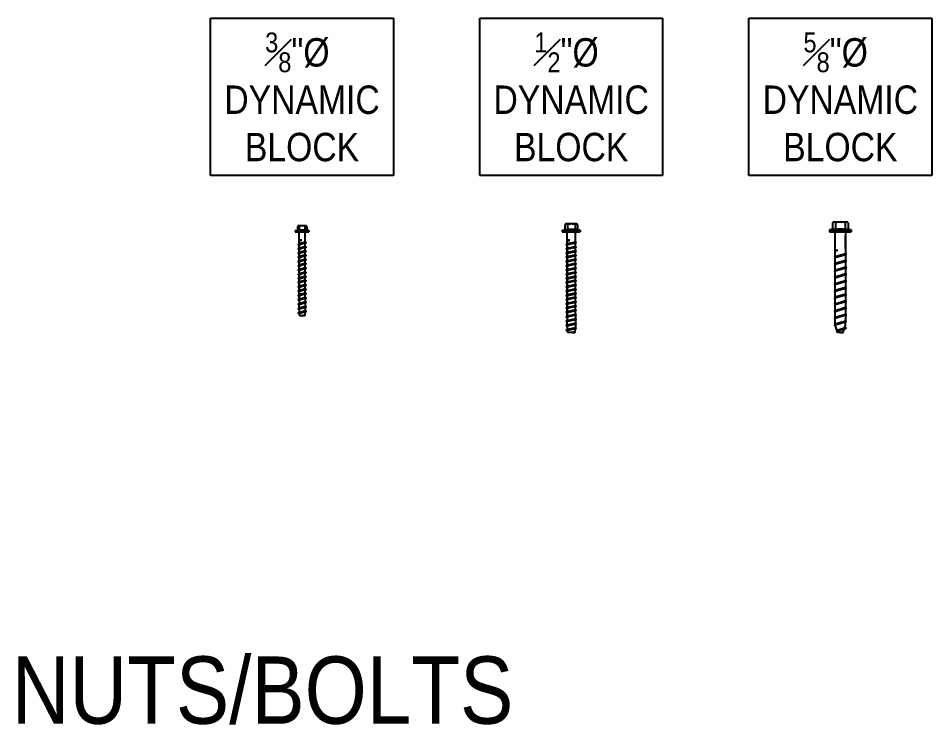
# Model space of a CAD drawing. Header units: inches. Extents: x -2661 to 42767, y -1222 to 9099.
# Drawn here: x 1264.4 to 1318.7, y 1235.8 to 1277.7 of the extents above; entities that cross this region are included whole.
import ezdxf

# ---------------------------------------------------------------- set-up
doc = ezdxf.new("R2010")
doc.units = ezdxf.units.IN
doc.header["$LTSCALE"] = 12
doc.header["$MEASUREMENT"] = 0
doc.layers.get('0').update_dxf_attribs({"linetype": 'CONTINUOUS'})
doc.layers.add('S-ANNO-NOTE', color=4, linetype='CONTINUOUS')
doc.layers.add('S-SIMPSON', color=2, linetype='CONTINUOUS')
doc.styles.add('Arial', font='arial.ttf', dxfattribs={"width": 0.85})

# ---------------------------------------------------------------- blocks, each defined once
blk = doc.blocks.new('TITEN HD 3-8x5')
at = {"layer": 'S-SIMPSON'}
for p, q in [((-0.4, 0.062), (0.4, 0.062)), ((-0.4, 0.062), (-0.4, 0)), ((-0.4, 0), (0.4, 0)), ((-0.279, 0.305), (-0.279, 0.096)), ((0.236, 0.344), (-0.233, 0.344)), ((-0.169, 0.305), (-0.169, 0.079)), ((0.171, 0.305), (0.171, 0.08)), ((0.281, 0.305), (0.281, 0.096)), ((0.4, 0.062), (0.4, 0)), ((-0.205, -0.528), (-0.017, -0.5)), ((-0.205, -0.528), (-0.176, -0.511)), ((-0.205, -0.528), (-0.176, -0.545)), ((-0.017, -0.5), (-0.176, -0.511)), ((-0.176, -0.545), (-0.017, -0.5)), ((-0.176, -0.595), (-0.176, -0.728)), ((-0.176, -0.783), (-0.176, -0.993)), ((-0.176, -1.033), (-0.176, -1.243)), ((-0.176, -1.283), (-0.176, -1.493)), ((-0.176, -1.533), (-0.176, -1.743)), ((-0.176, -1.783), (-0.176, -1.993)), ((-0.176, -2.048), (-0.176, -2.258)), ((-0.176, -2.298), (-0.176, -2.508)), ((-0.176, -2.548), (-0.176, -2.758)), ((-0.176, -2.783), (-0.176, -2.993)), ((-0.176, -3.048), (-0.176, -3.258)), ((-0.176, -3.298), (-0.176, -3.508)), ((-0.176, -3.548), (-0.176, -3.758)), ((-0.176, -3.813), (-0.176, -4.021)), ((0.154, -4.958), (0.022, -5)), ((0.022, -5), (0.18, -4.97)), ((0.022, -5), (0.15, -4.987)), ((0.18, -4.97), (0.15, -4.987)), ((0.18, -4.97), (0.154, -4.958))]:
    blk.add_line(p, q, dxfattribs=at)
for points in [[(-0.176, -0.511), (-0.176, -0.074)], [(0.184, -0.397), (0.184, -0.074)], [(0.184, -0.618), (0.184, -0.397)], [(-0.231, -0.756), (0.239, -0.646)], [(-0.176, -0.728), (-0.231, -0.756), (-0.176, -0.783)], [(-0.231, -1.021), (0.239, -0.911)], [(-0.176, -0.993), (-0.231, -1.021), (-0.176, -1.048)], [(-0.176, -0.617), (-0.176, -0.545)], [(-0.176, -0.728), (-0.176, -0.595)], [(0.184, -0.618), (-0.176, -0.728)], [(0.184, -0.673), (-0.176, -0.783)], [(-0.176, -0.993), (-0.176, -0.783)], [(-0.176, -0.783), (-0.176, -0.783)], [(0.184, -0.883), (-0.176, -0.993)], [(0.184, -0.938), (-0.176, -1.048)], [(-0.176, -1.243), (-0.176, -1.033)], [(-0.176, -1.048), (-0.176, -1.048)], [(0.184, -0.618), (0.239, -0.646), (0.184, -0.673)], [(0.184, -0.883), (0.184, -0.673)], [(0.184, -0.883), (0.239, -0.911), (0.184, -0.938)], [(0.184, -1.133), (0.184, -0.923)], [(-0.231, -1.271), (0.239, -1.161)], [(-0.176, -1.243), (-0.231, -1.271), (-0.176, -1.298)], [(-0.231, -1.521), (0.239, -1.411)], [(-0.176, -1.493), (-0.231, -1.521), (-0.176, -1.548)], [(0.184, -1.133), (-0.176, -1.243)], [(0.184, -1.188), (-0.176, -1.298)], [(-0.176, -1.493), (-0.176, -1.283)], [(-0.176, -1.298), (-0.176, -1.298)], [(0.184, -1.383), (-0.176, -1.493)], [(0.184, -1.438), (-0.176, -1.548)], [(-0.176, -1.743), (-0.176, -1.533)], [(-0.176, -1.548), (-0.176, -1.548)], [(0.184, -1.133), (0.239, -1.161), (0.184, -1.188)], [(0.184, -1.383), (0.184, -1.173)], [(0.184, -1.383), (0.239, -1.411), (0.184, -1.438)], [(0.184, -1.633), (0.184, -1.423)], [(-0.231, -1.771), (0.239, -1.661)], [(-0.176, -1.743), (-0.231, -1.771), (-0.176, -1.798)], [(-0.231, -2.021), (0.239, -1.911)], [(-0.176, -1.993), (-0.231, -2.021), (-0.176, -2.048)], [(0.184, -1.633), (-0.176, -1.743)], [(0.184, -1.688), (-0.176, -1.798)], [(-0.176, -1.993), (-0.176, -1.783)], [(-0.176, -1.798), (-0.176, -1.798)], [(0.184, -1.883), (-0.176, -1.993)], [(0.184, -1.938), (-0.176, -2.048)], [(-0.176, -2.258), (-0.176, -2.048)], [(-0.176, -2.048), (-0.176, -2.048)], [(0.184, -2.148), (-0.176, -2.258)], [(0.184, -1.633), (0.239, -1.661), (0.184, -1.688)], [(0.184, -1.883), (0.184, -1.673)], [(0.184, -1.883), (0.239, -1.911), (0.184, -1.938)], [(0.184, -2.148), (0.184, -1.938)], [(0.184, -2.148), (0.239, -2.176), (0.184, -2.203)], [(-0.231, -2.286), (0.239, -2.176)], [(-0.176, -2.258), (-0.231, -2.286), (-0.176, -2.313)], [(-0.231, -2.536), (0.239, -2.426)], [(-0.176, -2.508), (-0.231, -2.536), (-0.176, -2.563)], [(-0.231, -2.786), (0.239, -2.676)], [(0.184, -2.203), (-0.176, -2.313)], [(-0.176, -2.508), (-0.176, -2.298)], [(-0.176, -2.313), (-0.176, -2.313)], [(0.184, -2.398), (-0.176, -2.508)], [(0.184, -2.453), (-0.176, -2.563)], [(-0.176, -2.758), (-0.176, -2.548)], [(-0.176, -2.563), (-0.176, -2.563)], [(0.184, -2.648), (-0.176, -2.758)], [(0.184, -2.703), (-0.176, -2.813)], [(0.184, -2.398), (0.184, -2.188)], [(0.184, -2.398), (0.239, -2.426), (0.184, -2.453)], [(0.184, -2.648), (0.184, -2.438)], [(0.184, -2.648), (0.239, -2.676), (0.184, -2.703)], [(0.184, -2.883), (0.184, -2.673)], [(-0.176, -2.758), (-0.231, -2.786), (-0.176, -2.813)], [(-0.231, -3.021), (0.239, -2.911)], [(-0.176, -2.993), (-0.231, -3.021), (-0.176, -3.048)], [(-0.231, -3.286), (0.239, -3.176)], [(-0.176, -3.258), (-0.231, -3.286), (-0.176, -3.313)], [(-0.176, -2.993), (-0.176, -2.783)], [(-0.176, -2.813), (-0.176, -2.813)], [(0.184, -2.883), (-0.176, -2.993)], [(0.184, -2.938), (-0.176, -3.048)], [(-0.176, -3.258), (-0.176, -3.048)], [(-0.176, -3.048), (-0.176, -3.048)], [(0.184, -3.148), (-0.176, -3.258)], [(0.184, -3.203), (-0.176, -3.313)], [(0.184, -2.883), (0.239, -2.911), (0.184, -2.938)], [(0.184, -3.148), (0.184, -2.938)], [(0.184, -3.148), (0.239, -3.176), (0.184, -3.203)], [(0.184, -3.398), (0.184, -3.188)], [(-0.231, -3.536), (0.239, -3.426)], [(-0.176, -3.508), (-0.231, -3.536), (-0.176, -3.563)], [(-0.231, -3.786), (0.239, -3.676)], [(-0.176, -3.758), (-0.231, -3.786), (-0.176, -3.813)], [(-0.176, -3.508), (-0.176, -3.298)], [(-0.176, -3.313), (-0.176, -3.313)], [(0.184, -3.398), (-0.176, -3.508)], [(0.184, -3.453), (-0.176, -3.563)], [(-0.176, -3.758), (-0.176, -3.548)], [(-0.176, -3.563), (-0.176, -3.563)], [(0.184, -3.648), (-0.176, -3.758)], [(0.184, -3.703), (-0.176, -3.813)], [(0.184, -3.398), (0.239, -3.426), (0.184, -3.453)], [(0.184, -3.648), (0.184, -3.438)], [(0.184, -3.648), (0.239, -3.676), (0.184, -3.703)], [(0.184, -3.913), (0.184, -3.703)], [(-0.231, -4.051), (0.239, -3.941)], [(-0.176, -4.023), (-0.231, -4.051), (-0.176, -4.078)], [(-0.231, -4.316), (0.239, -4.206)], [(-0.176, -4.288), (-0.231, -4.316), (-0.176, -4.343)], [(-0.176, -4.023), (-0.176, -3.813)], [(-0.176, -3.813), (-0.176, -3.813)], [(0.184, -3.913), (-0.176, -4.023)], [(0.184, -3.968), (-0.176, -4.078)], [(-0.176, -4.078), (-0.176, -4.288)], [(-0.176, -4.078), (-0.176, -4.078)], [(0.184, -4.178), (-0.176, -4.288)], [(0.184, -4.233), (-0.176, -4.343)], [(-0.176, -4.553), (-0.176, -4.343)], [(0.159, -4.242), (0.159, -4.241)], [(0.184, -3.913), (0.239, -3.941), (0.184, -3.968)], [(0.184, -3.968), (0.184, -4.178)], [(0.184, -4.178), (0.239, -4.206), (0.184, -4.233)], [(0.184, -4.233), (0.184, -4.443)], [(-0.231, -4.581), (0.239, -4.471)], [(-0.176, -4.553), (-0.231, -4.581), (-0.176, -4.608)], [(-0.231, -4.846), (0.239, -4.736)], [(-0.176, -4.818), (-0.231, -4.846), (-0.176, -4.873)], [(0.184, -4.443), (-0.176, -4.553)], [(0.184, -4.498), (-0.176, -4.608)], [(-0.176, -4.608), (-0.176, -4.754)], [(0.184, -4.708), (-0.176, -4.818)], [(-0.176, -4.754), (-0.171, -4.817)], [(0.184, -4.763), (-0.176, -4.873)], [(-0.168, -4.871), (-0.159, -5)], [(0.184, -4.763), (0.158, -4.96)], [(0.159, -4.507), (0.159, -4.506)], [(0.184, -4.443), (0.239, -4.471), (0.184, -4.498)], [(0.184, -4.498), (0.184, -4.708)], [(0.184, -4.708), (0.239, -4.736), (0.184, -4.763)], [(0.148, -5), (-0.159, -5)], [(0.148, -5), (0.153, -5)], [(0.155, -4.984), (0.153, -5)]]:
    blk.add_lwpolyline(points, dxfattribs=at)
for centre, radius, start, end in [((-0.293, 0.096), 0.0143, 276.7041, 0), ((-0.224, 0.287), 0.0578, 17.9106, 162.0898), ((0.226, 0.287), 0.0578, 17.9106, 162.0898), ((0.258, -0.074), 0.0743, 90.0085, 180), ((0.295, 0.096), 0.0143, 180, 263.2959), ((-0.25, -0.074), 0.0743, 0, 90.0085)]:
    blk.add_arc(centre, radius, start, end, dxfattribs=at)
at = {"layer": 'S-SIMPSON', "extrusion": (0, 0, -1)}
blk.add_ellipse((-0.284, 0.071), major_axis=(0.115, 0.009), ratio=0.104629, start_param=3.141593, end_param=6.283185, dxfattribs=at)
at = {"layer": 'S-SIMPSON'}
for centre, major_axis, ratio in [((0.001, 0.305), (-0.17, 0), 0.231142), ((0.001, 0.08), (-0.17, 0), 0.103784), ((0.285, 0.071), (-0.115, 0.009), 0.104629)]:
    blk.add_ellipse(centre, major_axis=major_axis, ratio=ratio, start_param=3.141593, end_param=6.283185, dxfattribs=at)
blk = doc.blocks.new('*U1048')
at = {"layer": 'S-SIMPSON'}
blk.add_blockref('TITEN HD 3-8x5', (0, 0), dxfattribs=at)
blk = doc.blocks.new('TITEN HD 1-2x6')
at = {"layer": 'S-SIMPSON'}
for p, q in [((-0.533, 0.082), (0.533, 0.083)), ((-0.533, 0.082), (-0.533, 0)), ((-0.533, 0), (0.533, 0)), ((-0.372, 0.406), (-0.372, 0.128)), ((0.314, 0.459), (-0.311, 0.459)), ((-0.225, 0.406), (-0.225, 0.106)), ((0.228, 0.406), (0.228, 0.106)), ((0.375, 0.406), (0.375, 0.128)), ((0.533, 0.082), (0.533, 0)), ((-0.268, -0.528), (-0.079, -0.5)), ((-0.268, -0.528), (-0.238, -0.511)), ((-0.268, -0.528), (-0.238, -0.545)), ((-0.079, -0.5), (-0.238, -0.511)), ((-0.238, -0.545), (-0.079, -0.5)), ((-0.238, -0.595), (-0.238, -0.728)), ((-0.238, -0.783), (-0.238, -0.993)), ((-0.238, -1.033), (-0.238, -1.243)), ((-0.238, -1.283), (-0.238, -1.493)), ((-0.238, -1.533), (-0.238, -1.743)), ((-0.238, -1.783), (-0.238, -1.993)), ((-0.238, -2.048), (-0.238, -2.258)), ((-0.238, -2.298), (-0.238, -2.508)), ((-0.238, -2.548), (-0.238, -2.758)), ((-0.238, -2.783), (-0.238, -2.993)), ((-0.238, -3.048), (-0.238, -3.258)), ((-0.238, -3.298), (-0.238, -3.508)), ((-0.238, -3.548), (-0.238, -3.758)), ((-0.238, -3.783), (-0.238, -3.993)), ((-0.238, -4.048), (-0.238, -4.258)), ((-0.238, -4.298), (-0.238, -4.508)), ((-0.238, -4.548), (-0.238, -4.758)), ((-0.238, -4.813), (-0.238, -5.021)), ((0.216, -5.958), (0.084, -6)), ((0.084, -6), (0.242, -5.97)), ((0.242, -5.97), (0.212, -5.987)), ((0.242, -5.97), (0.216, -5.958)), ((0.084, -6), (0.212, -5.987))]:
    blk.add_line(p, q, dxfattribs=at)
for points in [[(-0.238, -0.511), (-0.238, -0.074)], [(0.247, -0.397), (0.247, -0.074)], [(0.247, -0.618), (0.247, -0.397)], [(-0.293, -0.756), (0.302, -0.646)], [(-0.238, -0.728), (-0.293, -0.756), (-0.238, -0.783)], [(-0.293, -1.021), (0.302, -0.911)], [(-0.238, -0.993), (-0.293, -1.021), (-0.238, -1.048)], [(-0.238, -0.617), (-0.238, -0.545)], [(-0.238, -0.728), (-0.238, -0.595)], [(0.247, -0.618), (-0.238, -0.728)], [(0.247, -0.673), (-0.238, -0.783)], [(-0.238, -0.993), (-0.238, -0.783)], [(-0.238, -0.783), (-0.238, -0.783)], [(0.247, -0.883), (-0.238, -0.993)], [(0.247, -0.938), (-0.238, -1.048)], [(-0.238, -1.243), (-0.238, -1.033)], [(-0.238, -1.048), (-0.238, -1.048)], [(0.247, -0.618), (0.302, -0.646), (0.247, -0.673)], [(0.247, -0.883), (0.247, -0.673)], [(0.247, -0.883), (0.302, -0.911), (0.247, -0.938)], [(0.247, -1.133), (0.247, -0.923)], [(-0.293, -1.271), (0.302, -1.161)], [(-0.238, -1.243), (-0.293, -1.271), (-0.238, -1.298)], [(-0.293, -1.521), (0.302, -1.411)], [(-0.238, -1.493), (-0.293, -1.521), (-0.238, -1.548)], [(0.247, -1.133), (-0.238, -1.243)], [(0.247, -1.188), (-0.238, -1.298)], [(-0.238, -1.493), (-0.238, -1.283)], [(-0.238, -1.298), (-0.238, -1.298)], [(0.247, -1.383), (-0.238, -1.493)], [(0.247, -1.438), (-0.238, -1.548)], [(-0.238, -1.743), (-0.238, -1.533)], [(-0.238, -1.548), (-0.238, -1.548)], [(0.247, -1.133), (0.302, -1.161), (0.247, -1.188)], [(0.247, -1.383), (0.247, -1.173)], [(0.247, -1.383), (0.302, -1.411), (0.247, -1.438)], [(0.247, -1.633), (0.247, -1.423)], [(-0.293, -1.771), (0.302, -1.661)], [(-0.238, -1.743), (-0.293, -1.771), (-0.238, -1.798)], [(-0.293, -2.021), (0.302, -1.911)], [(-0.238, -1.993), (-0.293, -2.021), (-0.238, -2.048)], [(0.247, -1.633), (-0.238, -1.743)], [(0.247, -1.688), (-0.238, -1.798)], [(-0.238, -1.993), (-0.238, -1.783)], [(-0.238, -1.798), (-0.238, -1.798)], [(0.247, -1.883), (-0.238, -1.993)], [(0.247, -1.938), (-0.238, -2.048)], [(-0.238, -2.258), (-0.238, -2.048)], [(-0.238, -2.048), (-0.238, -2.048)], [(0.247, -2.148), (-0.238, -2.258)], [(0.247, -1.633), (0.302, -1.661), (0.247, -1.688)], [(0.247, -1.883), (0.247, -1.673)], [(0.247, -1.883), (0.302, -1.911), (0.247, -1.938)], [(0.247, -2.148), (0.247, -1.938)], [(0.247, -2.148), (0.302, -2.176), (0.247, -2.203)], [(-0.293, -2.286), (0.302, -2.176)], [(-0.238, -2.258), (-0.293, -2.286), (-0.238, -2.313)], [(-0.293, -2.536), (0.302, -2.426)], [(-0.238, -2.508), (-0.293, -2.536), (-0.238, -2.563)], [(-0.293, -2.786), (0.302, -2.676)], [(0.247, -2.203), (-0.238, -2.313)], [(-0.238, -2.508), (-0.238, -2.298)], [(-0.238, -2.313), (-0.238, -2.313)], [(0.247, -2.398), (-0.238, -2.508)], [(0.247, -2.453), (-0.238, -2.563)], [(-0.238, -2.758), (-0.238, -2.548)], [(-0.238, -2.563), (-0.238, -2.563)], [(0.247, -2.648), (-0.238, -2.758)], [(0.247, -2.703), (-0.238, -2.813)], [(0.247, -2.398), (0.247, -2.188)], [(0.247, -2.398), (0.302, -2.426), (0.247, -2.453)], [(0.247, -2.648), (0.247, -2.438)], [(0.247, -2.648), (0.302, -2.676), (0.247, -2.703)], [(0.247, -2.883), (0.247, -2.673)], [(-0.238, -2.758), (-0.293, -2.786), (-0.238, -2.813)], [(-0.293, -3.021), (0.302, -2.911)], [(-0.238, -2.993), (-0.293, -3.021), (-0.238, -3.048)], [(-0.293, -3.286), (0.302, -3.176)], [(-0.238, -3.258), (-0.293, -3.286), (-0.238, -3.313)], [(-0.238, -2.993), (-0.238, -2.783)], [(-0.238, -2.813), (-0.238, -2.813)], [(0.247, -2.883), (-0.238, -2.993)], [(0.247, -2.938), (-0.238, -3.048)], [(-0.238, -3.258), (-0.238, -3.048)], [(-0.238, -3.048), (-0.238, -3.048)], [(0.247, -3.148), (-0.238, -3.258)], [(0.247, -3.203), (-0.238, -3.313)], [(0.247, -2.883), (0.302, -2.911), (0.247, -2.938)], [(0.247, -3.148), (0.247, -2.938)], [(0.247, -3.148), (0.302, -3.176), (0.247, -3.203)], [(0.247, -3.398), (0.247, -3.188)], [(-0.293, -3.536), (0.302, -3.426)], [(-0.238, -3.508), (-0.293, -3.536), (-0.238, -3.563)], [(-0.293, -3.786), (0.302, -3.676)], [(-0.238, -3.758), (-0.293, -3.786), (-0.238, -3.813)], [(-0.238, -3.508), (-0.238, -3.298)], [(-0.238, -3.313), (-0.238, -3.313)], [(0.247, -3.398), (-0.238, -3.508)], [(0.247, -3.453), (-0.238, -3.563)], [(-0.238, -3.758), (-0.238, -3.548)], [(-0.238, -3.563), (-0.238, -3.563)], [(0.247, -3.648), (-0.238, -3.758)], [(0.247, -3.703), (-0.238, -3.813)], [(-0.238, -3.993), (-0.238, -3.783)], [(0.247, -3.398), (0.302, -3.426), (0.247, -3.453)], [(0.247, -3.648), (0.247, -3.438)], [(0.247, -3.648), (0.302, -3.676), (0.247, -3.703)], [(0.247, -3.883), (0.247, -3.673)], [(-0.293, -4.021), (0.302, -3.911)], [(-0.238, -3.993), (-0.293, -4.021), (-0.238, -4.048)], [(-0.293, -4.286), (0.302, -4.176)], [(-0.238, -4.258), (-0.293, -4.286), (-0.238, -4.313)], [(-0.238, -3.813), (-0.238, -3.813)], [(0.247, -3.883), (-0.238, -3.993)], [(0.247, -3.938), (-0.238, -4.048)], [(-0.238, -4.258), (-0.238, -4.048)], [(-0.238, -4.048), (-0.238, -4.048)], [(0.247, -4.148), (-0.238, -4.258)], [(0.247, -4.203), (-0.238, -4.313)], [(-0.238, -4.508), (-0.238, -4.298)], [(-0.238, -4.313), (-0.238, -4.313)], [(0.247, -3.883), (0.302, -3.911), (0.247, -3.938)], [(0.247, -4.148), (0.247, -3.938)], [(0.247, -4.148), (0.302, -4.176), (0.247, -4.203)], [(0.247, -4.398), (0.247, -4.188)], [(-0.293, -4.536), (0.302, -4.426)], [(-0.238, -4.508), (-0.293, -4.536), (-0.238, -4.563)], [(-0.293, -4.786), (0.302, -4.676)], [(-0.238, -4.758), (-0.293, -4.786), (-0.238, -4.813)], [(0.247, -4.398), (-0.238, -4.508)], [(0.247, -4.453), (-0.238, -4.563)], [(-0.238, -4.758), (-0.238, -4.548)], [(-0.238, -4.563), (-0.238, -4.563)], [(0.247, -4.648), (-0.238, -4.758)], [(0.247, -4.703), (-0.238, -4.813)], [(-0.238, -5.023), (-0.238, -4.813)], [(-0.238, -4.813), (-0.238, -4.813)], [(0.247, -4.398), (0.302, -4.426), (0.247, -4.453)], [(0.247, -4.648), (0.247, -4.438)], [(0.247, -4.648), (0.302, -4.676), (0.247, -4.703)], [(0.247, -4.913), (0.247, -4.703)], [(-0.293, -5.051), (0.302, -4.941)], [(-0.238, -5.023), (-0.293, -5.051), (-0.238, -5.078)], [(-0.293, -5.316), (0.302, -5.206)], [(-0.238, -5.288), (-0.293, -5.316), (-0.238, -5.343)], [(0.247, -4.913), (-0.238, -5.023)], [(0.247, -4.968), (-0.238, -5.078)], [(-0.238, -5.078), (-0.238, -5.288)], [(-0.238, -5.078), (-0.238, -5.078)], [(0.247, -5.178), (-0.238, -5.288)], [(0.247, -5.233), (-0.238, -5.343)], [(-0.238, -5.553), (-0.238, -5.343)], [(0.221, -5.242), (0.221, -5.241)], [(0.247, -4.913), (0.302, -4.941), (0.247, -4.968)], [(0.247, -4.968), (0.247, -5.178)], [(0.247, -5.178), (0.302, -5.206), (0.247, -5.233)], [(0.247, -5.233), (0.247, -5.443)], [(-0.293, -5.581), (0.302, -5.471)], [(-0.238, -5.553), (-0.293, -5.581), (-0.238, -5.608)], [(-0.293, -5.846), (0.302, -5.736)], [(-0.238, -5.818), (-0.293, -5.846), (-0.238, -5.873)], [(0.247, -5.443), (-0.238, -5.553)], [(0.247, -5.498), (-0.238, -5.608)], [(-0.238, -5.608), (-0.238, -5.754)], [(0.247, -5.708), (-0.238, -5.818)], [(-0.238, -5.754), (-0.234, -5.817)], [(0.247, -5.763), (-0.238, -5.873)], [(-0.23, -5.871), (-0.221, -6)], [(0.246, -5.763), (0.22, -5.96)], [(0.221, -5.507), (0.221, -5.506)], [(0.247, -5.443), (0.302, -5.471), (0.247, -5.498)], [(0.247, -5.498), (0.247, -5.708)], [(0.247, -5.708), (0.302, -5.736), (0.247, -5.763)], [(0.211, -6), (-0.221, -6)], [(0.211, -6), (0.215, -6)], [(0.217, -5.984), (0.215, -6)]]:
    blk.add_lwpolyline(points, dxfattribs=at)
for centre, radius, start, end in [((-0.391, 0.128), 0.0191, 276.7041, 0), ((-0.299, 0.383), 0.0771, 17.9106, 162.0898), ((0.301, 0.383), 0.0771, 17.9106, 162.0898), ((0.321, -0.074), 0.0743, 90.0085, 180), ((0.394, 0.128), 0.0191, 180, 263.2959), ((-0.313, -0.074), 0.0743, 0, 90.0085)]:
    blk.add_arc(centre, radius, start, end, dxfattribs=at)
at = {"layer": 'S-SIMPSON', "extrusion": (0, 0, -1)}
blk.add_ellipse((-0.378, 0.094), major_axis=(0.153, 0.012), ratio=0.104629, start_param=3.141593, end_param=6.283185, dxfattribs=at)
at = {"layer": 'S-SIMPSON'}
for centre, major_axis, ratio in [((0.001, 0.406), (-0.227, 0), 0.231142), ((0.001, 0.106), (-0.227, 0), 0.103784), ((0.381, 0.094), (-0.153, 0.012), 0.104629)]:
    blk.add_ellipse(centre, major_axis=major_axis, ratio=ratio, start_param=3.141593, end_param=6.283185, dxfattribs=at)
blk = doc.blocks.new('*U1050')
at = {"layer": 'S-SIMPSON'}
blk.add_blockref('TITEN HD 1-2x6', (0, 0), dxfattribs=at)
blk = doc.blocks.new('TITEN HD 5-8x6')
for p, q in [((0.398, 0.569), (-0.399, 0.568)), ((-0.64, 0.11), (0.64, 0.11)), ((-0.64, 0.11), (-0.64, 0)), ((-0.64, 0), (0.64, 0)), ((-0.468, 0.533), (-0.468, 0.141)), ((-0.286, 0.533), (-0.286, 0.128)), ((0.288, 0.533), (0.288, 0.128)), ((0.469, 0.533), (0.469, 0.141)), ((0.64, 0.11), (0.64, 0)), ((-0.307, -0.074), (-0.306, -0.079)), ((-0.306, -1.11), (-0.306, -0.079)), ((0.306, -0.074), (0.306, -1.313)), ((0.306, -0.99), (0.306, -0.238)), ((-0.336, -1.127), (-0.147, -1.099)), ((-0.336, -1.127), (-0.306, -1.11)), ((-0.336, -1.127), (-0.306, -1.144)), ((-0.307, -1.499), (-0.307, -1.144)), ((-0.306, -1.144), (-0.147, -1.099)), ((-0.147, -1.099), (-0.306, -1.11)), ((-0.307, -1.9), (-0.307, -1.553)), ((-0.296, -1.533), (-0.296, -1.533)), ((0.306, -1.367), (0.306, -1.714)), ((-0.307, -2.3), (-0.307, -1.953)), ((0.306, -1.767), (0.306, -2.114)), ((0.306, -2.167), (0.306, -2.514)), ((-0.307, -2.7), (-0.307, -2.353)), ((0.306, -2.567), (0.306, -2.914)), ((-0.307, -3.1), (-0.307, -2.753)), ((-0.307, -3.5), (-0.307, -3.153)), ((0.306, -2.967), (0.306, -3.314)), ((-0.307, -3.9), (-0.307, -3.553)), ((0.306, -3.367), (0.306, -3.714)), ((0.306, -3.767), (0.306, -4.114)), ((-0.307, -4.3), (-0.307, -3.953)), ((0.306, -4.167), (0.306, -4.514)), ((-0.307, -4.7), (-0.307, -4.353)), ((-0.307, -5.1), (-0.307, -4.753)), ((0.306, -4.567), (0.306, -4.914)), ((-0.307, -5.5), (-0.307, -5.153)), ((0.304, -5.554), (0.304, -5.368)), ((0.306, -4.967), (0.306, -5.314)), ((-0.257, -5.716), (-0.307, -5.555)), ((-0.175, -6), (-0.257, -5.716)), ((0.304, -5.713), (-0.212, -5.871)), ((0.368, -5.74), (-0.207, -5.888)), ((0.304, -5.768), (-0.198, -5.921)), ((0.175, -6), (0.236, -5.789)), ((0.254, -5.728), (0.304, -5.554)), ((0.304, -5.713), (0.368, -5.74)), ((0.304, -5.768), (0.368, -5.74)), ((0, -6), (-0.175, -6)), ((0, -6), (0.175, -6)), ((0.175, -6), (0, -6))]:
    blk.add_line(p, q)
for points in [[(0.368, -1.339), (-0.361, -1.527)], [(-0.305, -1.498), (-0.361, -1.527)], [(-0.361, -1.527), (-0.304, -1.553)], [(0.304, -1.312), (-0.305, -1.498)], [(0.304, -1.367), (-0.304, -1.553)], [(0.304, -1.312), (0.368, -1.339)], [(0.304, -1.367), (0.368, -1.339)], [(0.368, -1.74), (-0.361, -1.928)], [(-0.305, -1.899), (-0.361, -1.928)], [(-0.361, -1.928), (-0.304, -1.954)], [(0.368, -2.14), (-0.361, -2.328)], [(0.304, -1.713), (-0.305, -1.899)], [(0.304, -2.113), (-0.305, -2.299)], [(0.304, -1.768), (-0.304, -1.954)], [(0.304, -2.168), (-0.304, -2.354)], [(0.304, -1.713), (0.368, -1.74)], [(0.304, -1.768), (0.368, -1.74)], [(0.304, -2.113), (0.368, -2.14)], [(0.304, -2.168), (0.368, -2.14)], [(-0.305, -2.299), (-0.361, -2.328)], [(-0.361, -2.328), (-0.304, -2.354)], [(0.368, -2.54), (-0.361, -2.728)], [(-0.305, -2.699), (-0.361, -2.728)], [(0.304, -2.513), (-0.305, -2.699)], [(0.304, -2.568), (-0.304, -2.754)], [(0.304, -2.513), (0.368, -2.54)], [(0.304, -2.568), (0.368, -2.54)], [(-0.361, -2.728), (-0.304, -2.754)], [(0.368, -2.94), (-0.361, -3.128)], [(-0.305, -3.099), (-0.361, -3.128)], [(-0.361, -3.128), (-0.304, -3.154)], [(0.304, -2.913), (-0.305, -3.099)], [(0.304, -2.968), (-0.304, -3.154)], [(0.304, -2.913), (0.368, -2.94)], [(0.304, -2.968), (0.368, -2.94)], [(0.368, -3.34), (-0.361, -3.528)], [(-0.305, -3.499), (-0.361, -3.528)], [(-0.361, -3.528), (-0.304, -3.554)], [(0.368, -3.74), (-0.361, -3.928)], [(0.304, -3.313), (-0.305, -3.499)], [(0.304, -3.713), (-0.305, -3.899)], [(0.304, -3.368), (-0.304, -3.554)], [(0.304, -3.768), (-0.304, -3.954)], [(0.304, -3.313), (0.368, -3.34)], [(0.304, -3.368), (0.368, -3.34)], [(0.304, -3.713), (0.368, -3.74)], [(0.304, -3.768), (0.368, -3.74)], [(-0.305, -3.899), (-0.361, -3.928)], [(-0.361, -3.928), (-0.304, -3.954)], [(0.368, -4.14), (-0.361, -4.328)], [(-0.305, -4.299), (-0.361, -4.328)], [(-0.361, -4.328), (-0.304, -4.354)], [(0.304, -4.113), (-0.305, -4.299)], [(0.304, -4.168), (-0.304, -4.354)], [(0.304, -4.113), (0.368, -4.14)], [(0.304, -4.168), (0.368, -4.14)], [(0.368, -4.54), (-0.361, -4.728)], [(-0.305, -4.699), (-0.361, -4.728)], [(-0.361, -4.728), (-0.304, -4.754)], [(0.304, -4.513), (-0.305, -4.699)], [(0.304, -4.568), (-0.304, -4.754)], [(0.304, -4.513), (0.368, -4.54)], [(0.304, -4.568), (0.368, -4.54)], [(0.368, -4.94), (-0.361, -5.128)], [(-0.305, -5.099), (-0.361, -5.128)], [(-0.361, -5.128), (-0.304, -5.154)], [(0.368, -5.34), (-0.361, -5.528)], [(0.304, -4.913), (-0.305, -5.099)], [(0.304, -5.313), (-0.305, -5.499)], [(0.304, -4.968), (-0.304, -5.154)], [(0.304, -5.368), (-0.304, -5.554)], [(0.304, -4.913), (0.368, -4.94)], [(0.304, -4.968), (0.368, -4.94)], [(0.304, -5.313), (0.368, -5.34)], [(0.304, -5.368), (0.368, -5.34)], [(-0.305, -5.499), (-0.361, -5.528)], [(-0.361, -5.528), (-0.304, -5.554)]]:
    blk.add_lwpolyline(points)
for centre, radius, start, end in [((-0.377, 0.441), 0.129, 45.4532, 134.5771), ((0.001, -0.448), 1.022, 73.6683, 106.3317), ((0.379, 0.441), 0.129, 45.4532, 134.5771), ((-0.408, -0.95), 1.086, 83.5335, 102.1971), ((-0.482, 0.141), 0.0143, 330.537, 0), ((0.001, -1.986), 2.133, 82.2615, 97.7468), ((0.411, -0.951), 1.086, 77.8029, 96.4665), ((0.381, -0.074), 0.0743, 90.0085, 180), ((0.484, 0.141), 0.0143, 180, 216.6489), ((-0.381, -0.074), 0.0743, 0, 90.0085)]:
    blk.add_arc(centre, radius, start, end)
blk = doc.blocks.new('*U1052')
at = {"layer": 'S-SIMPSON'}
blk.add_blockref('TITEN HD 5-8x6', (0, 0), dxfattribs=at)

msp = doc.modelspace()

# ---------------------------------------------------------------- block references
at = {"layer": 'S-SIMPSON'}
for name, p in [('*U1048', (1281.26999, 1265.04808)), ('*U1050', (1297.26999, 1265.04808)), ('*U1052', (1313.26999, 1265.04808))]:
    msp.add_blockref(name, p, dxfattribs=at)

# ---------------------------------------------------------------- texts
at = {"layer": 'S-ANNO-NOTE', "color": 191, "char_height": 1.6875, "width": 9.1778843, "attachment_point": 5, "style": 'Arial', "bg_fill": 16, "box_fill_scale": 1.5, "bg_fill_color": 256, "bg_fill_transparency": 0}
for s, insert in [('\\A1;{\\H0.7x;\\S3#8;\\H1.42857x;"%%C  DYNAMIC BLOCK}', (1281.26999, 1273.04808)), ('\\A1;{\\H0.7x;\\S1#2;\\H1.42857x;"%%C  DYNAMIC BLOCK}', (1297.26999, 1273.04808)), ('\\A1;{\\H0.7x;\\S5#8;\\H1.42857x;"%%C  DYNAMIC BLOCK}', (1313.26999, 1273.04808))]:
    msp.add_mtext(s, dxfattribs=dict(at, insert=insert))
at = {"layer": 'S-ANNO-NOTE', "color": 191, "insert": (1278.92073, 1237.77943), "char_height": 4, "width": 33.1972931, "attachment_point": 5, "style": 'Arial'}
msp.add_mtext('\\A1;NUTS/BOLTS', dxfattribs=at)

doc.saveas('drawing.dxf')
